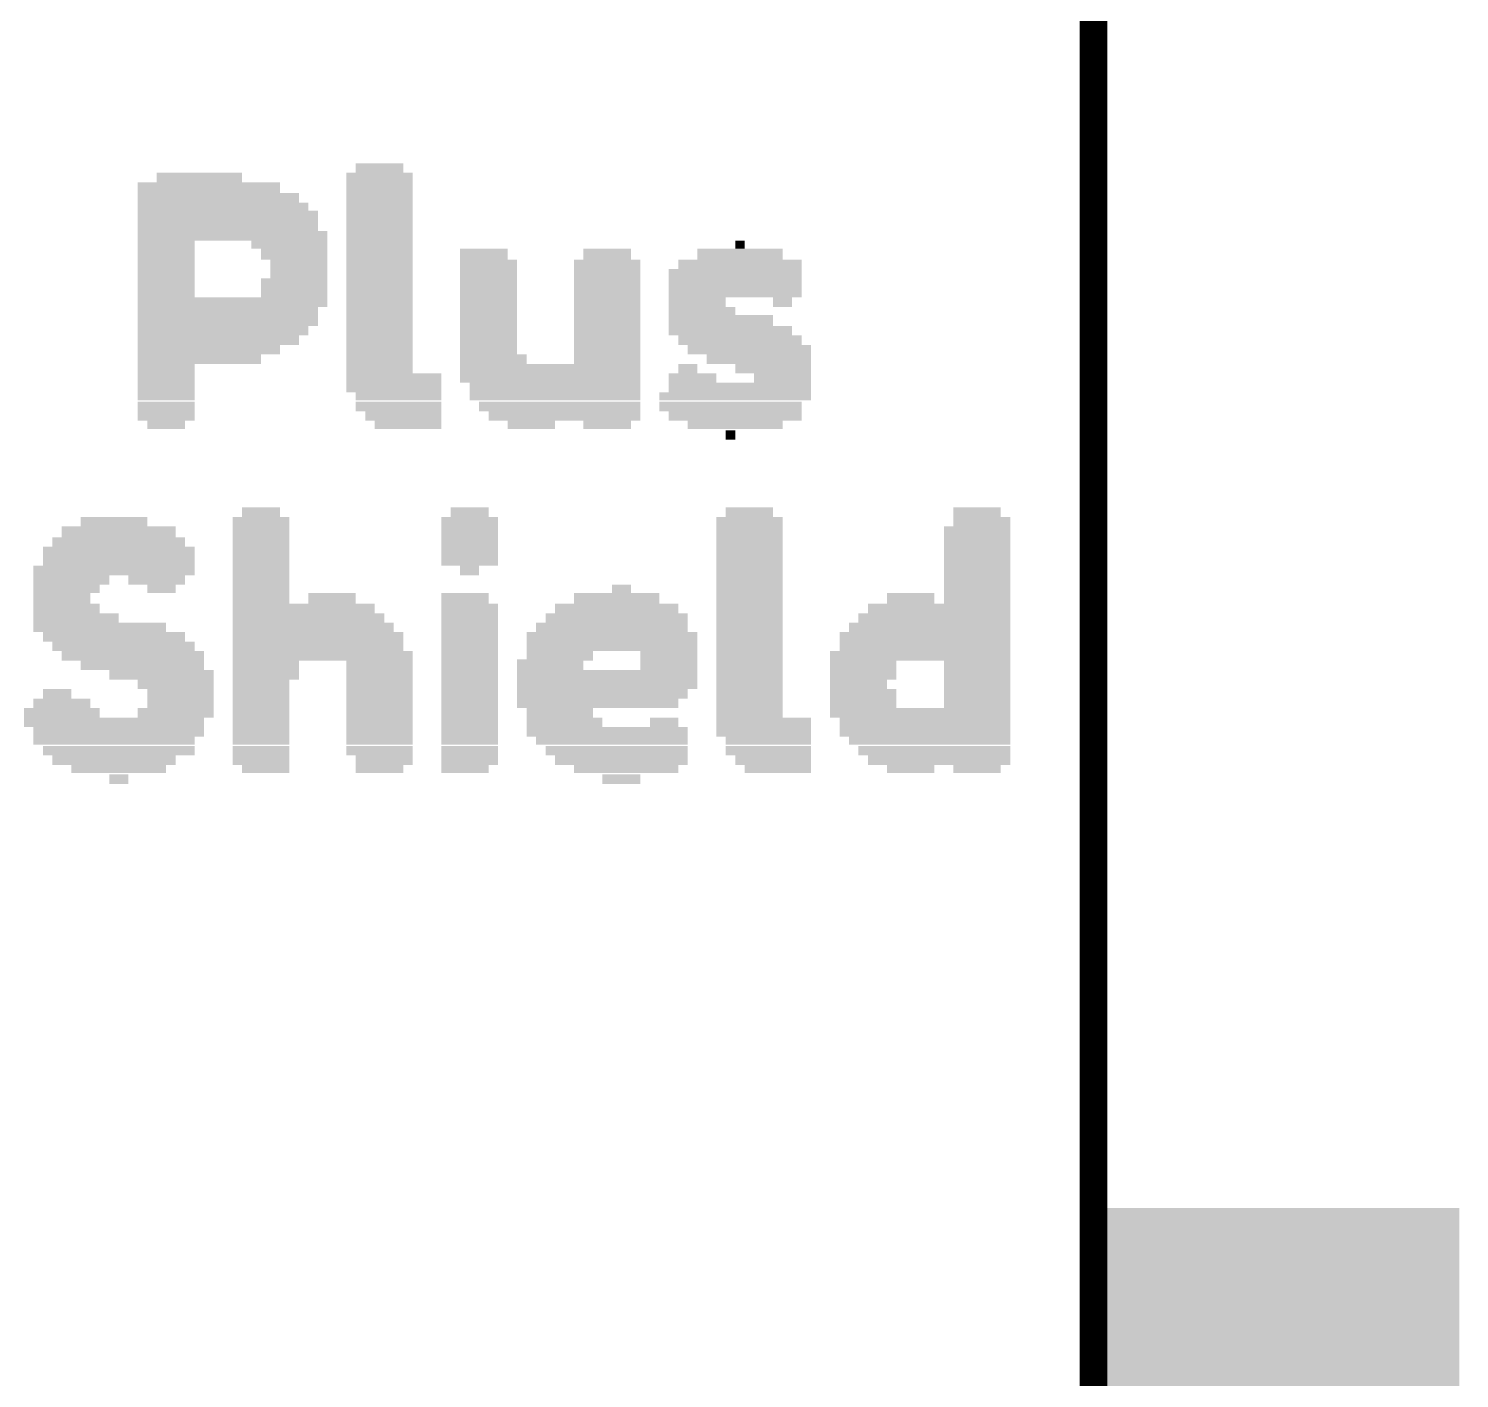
# Model space of a CAD drawing. Extents: x -23 to 84, y -8 to 75.
# Drawn here: x 53.1 to 63.66, y 46.66 to 56.62 of the extents above; entities that cross this region are included whole.
import ezdxf

# ---------------------------------------------------------------- set-up
doc = ezdxf.new("R2010")
doc.units = 0
for name, color, linetype in [('1', 12, 'CONTINUOUS'), ('16', 132, 'CONTINUOUS'), ('20', 53, 'CONTINUOUS'), ('21', 253, 'CONTINUOUS'), ('51', 253, 'CONTINUOUS')]:
    doc.layers.add(name, color=color, linetype=linetype)

# ---------------------------------------------------------------- blocks, each defined once
blk = doc.blocks.new('RECT')
blk.add_solid([(-0.5, -0.5), (0.5, -0.5), (-0.5, 0.5), (0.5, 0.5)])

msp = doc.modelspace()

# ---------------------------------------------------------------- linework, layer by layer
at = {"layer": '1', "const_width": 0.2032}
msp.add_lwpolyline([(60.96, 0), (60.96, 68.58)], dxfattribs=at)
at = {"layer": '16', "const_width": 0.2032}
msp.add_lwpolyline([(60.96, 0), (60.96, 68.58)], dxfattribs=at)
at = {"layer": '20', "const_width": 0.2032}
msp.add_lwpolyline([(60.96, 0), (60.96, 68.58)], dxfattribs=at)

# ---------------------------------------------------------------- block references
at = {"layer": '21'}
for p, xscale, yscale in [((54.36, 55.525), 0.63, 0.07), ((55.69, 55.525), 0.49, 0.07), ((55.69, 55.595), 0.35, 0.07), ((54.43, 55.45), 1.05, 0.08), ((55.69, 55.45), 0.49, 0.08), ((54.5, 55.375), 1.19, 0.07), ((54.535, 55.31), 1.26, 0.06), ((55.69, 55.375), 0.49, 0.07), ((55.69, 55.31), 0.49, 0.06), ((54.57, 55.24), 1.33, 0.08), ((55.69, 55.24), 0.49, 0.08), ((54.57, 55.165), 1.33, 0.07), ((54.605, 55.095), 1.4, 0.07), ((55.69, 55.165), 0.49, 0.07), ((55.69, 55.095), 0.49, 0.07), ((54.115, 55.03), 0.42, 0.06), ((55.025, 55.03), 0.56, 0.06), ((55.69, 55.03), 0.49, 0.06), ((58.35, 55.03), 0.07, 0.06), ((54.115, 54.96), 0.42, 0.08), ((54.115, 54.885), 0.42, 0.07), ((55.06, 54.96), 0.49, 0.08), ((55.095, 54.885), 0.42, 0.07), ((55.69, 54.96), 0.49, 0.08), ((55.69, 54.885), 0.49, 0.07), ((56.46, 54.96), 0.35, 0.08), ((56.495, 54.885), 0.42, 0.07), ((57.37, 54.885), 0.49, 0.07), ((57.37, 54.96), 0.35, 0.08), ((58.35, 54.885), 0.91, 0.07), ((58.35, 54.96), 0.63, 0.08), ((54.115, 54.815), 0.42, 0.07), ((55.095, 54.815), 0.42, 0.07), ((55.69, 54.815), 0.49, 0.07), ((56.495, 54.815), 0.42, 0.07), ((57.37, 54.815), 0.49, 0.07), ((58.315, 54.815), 0.98, 0.07), ((54.115, 54.745), 0.42, 0.07), ((54.115, 54.675), 0.42, 0.07), ((55.06, 54.745), 0.49, 0.07), ((55.06, 54.675), 0.49, 0.07), ((55.69, 54.745), 0.49, 0.07), ((55.69, 54.675), 0.49, 0.07), ((56.495, 54.745), 0.42, 0.07), ((56.495, 54.675), 0.42, 0.07), ((57.37, 54.745), 0.49, 0.07), ((57.37, 54.675), 0.49, 0.07), ((58.315, 54.745), 0.98, 0.07), ((58.315, 54.675), 0.98, 0.07), ((54.605, 54.605), 1.4, 0.07), ((55.69, 54.605), 0.49, 0.07), ((56.495, 54.605), 0.42, 0.07), ((57.37, 54.605), 0.49, 0.07), ((58.035, 54.605), 0.42, 0.07), ((58.665, 54.605), 0.14, 0.07), ((54.57, 54.535), 1.33, 0.07), ((54.57, 54.47), 1.33, 0.08), ((55.69, 54.535), 0.49, 0.07), ((55.69, 54.47), 0.49, 0.08), ((56.495, 54.535), 0.42, 0.07), ((56.495, 54.47), 0.42, 0.08), ((57.37, 54.535), 0.49, 0.07), ((57.37, 54.47), 0.49, 0.08), ((58.07, 54.535), 0.49, 0.07), ((58.21, 54.47), 0.77, 0.08), ((54.535, 54.395), 1.26, 0.07), ((55.69, 54.395), 0.49, 0.07), ((56.495, 54.395), 0.42, 0.07), ((57.37, 54.395), 0.49, 0.07), ((58.28, 54.395), 0.91, 0.07), ((54.5, 54.325), 1.19, 0.07), ((54.43, 54.255), 1.05, 0.07), ((55.69, 54.325), 0.49, 0.07), ((55.69, 54.255), 0.49, 0.07), ((56.495, 54.325), 0.42, 0.07), ((56.495, 54.255), 0.42, 0.07), ((57.37, 54.325), 0.49, 0.07), ((57.37, 54.255), 0.49, 0.07), ((58.35, 54.325), 0.91, 0.07), ((58.42, 54.255), 0.91, 0.07), ((54.36, 54.185), 0.91, 0.07), ((55.69, 54.185), 0.49, 0.07), ((56.53, 54.185), 0.49, 0.07), ((57.37, 54.185), 0.49, 0.07), ((58.49, 54.185), 0.77, 0.07), ((54.115, 54.115), 0.42, 0.07), ((54.115, 54.045), 0.42, 0.07), ((55.69, 54.115), 0.49, 0.07), ((55.795, 54.045), 0.7, 0.07), ((56.95, 54.115), 1.33, 0.07), ((56.95, 54.045), 1.33, 0.07), ((58, 54.045), 0.35, 0.07), ((57.965, 54.115), 0.14, 0.07), ((58.595, 54.115), 0.56, 0.07), ((58.665, 54.045), 0.42, 0.07), ((54.115, 53.975), 0.42, 0.07), ((55.795, 53.975), 0.7, 0.07), ((56.985, 53.975), 1.26, 0.07), ((58.35, 53.975), 1.05, 0.07), ((54.115, 53.91), 0.42, 0.06), ((54.115, 53.835), 0.42, 0.07), ((55.83, 53.91), 0.63, 0.06), ((55.83, 53.835), 0.63, 0.07), ((56.985, 53.91), 1.26, 0.06), ((57.02, 53.835), 1.19, 0.07), ((58.315, 53.91), 1.12, 0.06), ((58.28, 53.835), 1.05, 0.07), ((54.115, 53.765), 0.42, 0.07), ((55.865, 53.765), 0.56, 0.07), ((57.055, 53.765), 1.12, 0.07), ((58.315, 53.765), 0.98, 0.07), ((54.115, 53.7), 0.28, 0.06), ((55.9, 53.7), 0.49, 0.06), ((56.81, 53.7), 0.35, 0.06), ((57.37, 53.7), 0.35, 0.06), ((58.315, 53.7), 0.7, 0.06), ((58.28, 53.625), 0.07, 0.07), ((53.73, 52.985), 0.49, 0.07), ((54.815, 52.985), 0.42, 0.07), ((54.815, 53.055), 0.28, 0.07), ((56.355, 52.985), 0.42, 0.07), ((56.355, 53.055), 0.28, 0.07), ((58.42, 52.985), 0.49, 0.07), ((58.42, 53.055), 0.35, 0.07), ((60.1, 53.055), 0.35, 0.07), ((60.135, 52.985), 0.42, 0.07), ((53.765, 52.91), 0.84, 0.08), ((54.815, 52.91), 0.42, 0.08), ((56.355, 52.91), 0.42, 0.08), ((58.42, 52.91), 0.49, 0.08), ((60.1, 52.91), 0.49, 0.08), ((53.765, 52.835), 0.98, 0.07), ((54.815, 52.835), 0.42, 0.07), ((56.355, 52.835), 0.42, 0.07), ((58.42, 52.835), 0.49, 0.07), ((60.1, 52.835), 0.49, 0.07), ((53.765, 52.77), 1.12, 0.06), ((53.765, 52.7), 1.12, 0.08), ((54.815, 52.77), 0.42, 0.06), ((54.815, 52.7), 0.42, 0.08), ((56.355, 52.77), 0.42, 0.06), ((56.355, 52.7), 0.42, 0.08), ((58.42, 52.77), 0.49, 0.06), ((58.42, 52.7), 0.49, 0.08), ((60.1, 52.77), 0.49, 0.06), ((60.1, 52.7), 0.49, 0.08), ((53.73, 52.625), 1.19, 0.07), ((53.415, 52.555), 0.56, 0.07), ((54.045, 52.555), 0.42, 0.07), ((54.815, 52.625), 0.42, 0.07), ((54.815, 52.555), 0.42, 0.07), ((56.355, 52.625), 0.14, 0.07), ((58.42, 52.625), 0.49, 0.07), ((58.42, 52.555), 0.49, 0.07), ((60.1, 52.625), 0.49, 0.07), ((60.1, 52.555), 0.49, 0.07), ((53.38, 52.49), 0.49, 0.06), ((54.08, 52.49), 0.21, 0.06), ((54.815, 52.49), 0.42, 0.06), ((57.475, 52.49), 0.14, 0.06), ((58.42, 52.49), 0.49, 0.06), ((60.1, 52.49), 0.49, 0.06), ((53.345, 52.42), 0.42, 0.08), ((53.38, 52.345), 0.49, 0.07), ((54.815, 52.42), 0.42, 0.08), ((55.13, 52.345), 1.05, 0.07), ((55.34, 52.42), 0.35, 0.08), ((56.32, 52.42), 0.35, 0.08), ((56.355, 52.345), 0.42, 0.07), ((57.44, 52.345), 0.91, 0.07), ((57.44, 52.42), 0.63, 0.08), ((58.42, 52.42), 0.49, 0.08), ((58.42, 52.345), 0.49, 0.07), ((59.82, 52.345), 1.05, 0.07), ((59.61, 52.42), 0.35, 0.08), ((60.1, 52.42), 0.49, 0.08), ((53.45, 52.275), 0.63, 0.07), ((55.165, 52.275), 1.12, 0.07), ((56.355, 52.275), 0.42, 0.07), ((57.44, 52.275), 1.05, 0.07), ((58.42, 52.275), 0.49, 0.07), ((59.785, 52.275), 1.12, 0.07), ((53.625, 52.205), 0.98, 0.07), ((53.73, 52.135), 1.05, 0.07), ((55.2, 52.205), 1.19, 0.07), ((55.235, 52.135), 1.26, 0.07), ((56.355, 52.205), 0.42, 0.07), ((56.355, 52.135), 0.42, 0.07), ((57.405, 52.135), 1.26, 0.07), ((57.405, 52.205), 1.12, 0.07), ((58.42, 52.205), 0.49, 0.07), ((58.42, 52.135), 0.49, 0.07), ((59.715, 52.135), 1.26, 0.07), ((59.75, 52.205), 1.19, 0.07), ((53.8, 52.065), 1.05, 0.07), ((55.235, 52.065), 1.26, 0.07), ((56.355, 52.065), 0.42, 0.07), ((57.405, 52.065), 1.26, 0.07), ((58.42, 52.065), 0.49, 0.07), ((59.715, 52.065), 1.26, 0.07), ((53.87, 51.995), 1.05, 0.07), ((53.94, 51.93), 0.91, 0.08), ((55.27, 51.995), 1.33, 0.07), ((54.85, 51.93), 0.49, 0.08), ((55.69, 51.93), 0.49, 0.08), ((56.355, 51.995), 0.42, 0.07), ((56.355, 51.93), 0.42, 0.08), ((56.95, 51.93), 0.49, 0.08), ((57.02, 51.995), 0.49, 0.07), ((57.825, 51.995), 0.42, 0.07), ((57.825, 51.93), 0.42, 0.08), ((58.42, 51.995), 0.49, 0.07), ((58.42, 51.93), 0.49, 0.08), ((59.68, 51.995), 1.33, 0.07), ((59.26, 51.93), 0.49, 0.08), ((60.1, 51.93), 0.49, 0.08), ((54.08, 51.855), 0.77, 0.07), ((54.85, 51.855), 0.49, 0.07), ((55.69, 51.855), 0.49, 0.07), ((56.355, 51.855), 0.42, 0.07), ((57.37, 51.855), 1.33, 0.07), ((58.42, 51.855), 0.49, 0.07), ((59.26, 51.855), 0.49, 0.07), ((60.1, 51.855), 0.49, 0.07), ((53.31, 51.715), 0.21, 0.07), ((54.185, 51.785), 0.56, 0.07), ((54.22, 51.715), 0.49, 0.07), ((54.815, 51.785), 0.42, 0.07), ((54.815, 51.715), 0.42, 0.07), ((55.69, 51.785), 0.49, 0.07), ((55.69, 51.715), 0.49, 0.07), ((56.355, 51.785), 0.42, 0.07), ((56.355, 51.715), 0.42, 0.07), ((57.37, 51.785), 1.33, 0.07), ((57.335, 51.715), 1.26, 0.07), ((58.42, 51.785), 0.49, 0.07), ((58.42, 51.715), 0.49, 0.07), ((59.225, 51.785), 0.42, 0.07), ((59.26, 51.715), 0.49, 0.07), ((60.1, 51.785), 0.49, 0.07), ((60.1, 51.715), 0.49, 0.07), ((53.345, 51.645), 0.42, 0.07), ((54.22, 51.645), 0.49, 0.07), ((54.815, 51.645), 0.42, 0.07), ((55.69, 51.645), 0.49, 0.07), ((56.355, 51.645), 0.42, 0.07), ((57.3, 51.645), 1.19, 0.07), ((58.42, 51.645), 0.49, 0.07), ((59.26, 51.645), 0.49, 0.07), ((60.1, 51.645), 0.49, 0.07), ((53.345, 51.575), 0.56, 0.07), ((53.73, 51.505), 1.33, 0.07), ((54.185, 51.575), 0.56, 0.07), ((54.815, 51.575), 0.42, 0.07), ((54.815, 51.505), 0.42, 0.07), ((55.69, 51.575), 0.49, 0.07), ((55.69, 51.505), 0.49, 0.07), ((56.355, 51.575), 0.42, 0.07), ((56.355, 51.505), 0.42, 0.07), ((57.02, 51.575), 0.49, 0.07), ((57.055, 51.505), 0.56, 0.07), ((57.79, 51.505), 0.21, 0.07), ((58.42, 51.575), 0.49, 0.07), ((58.525, 51.505), 0.7, 0.07), ((59.68, 51.575), 1.33, 0.07), ((59.715, 51.505), 1.26, 0.07), ((53.765, 51.435), 1.26, 0.07), ((54.815, 51.435), 0.42, 0.07), ((55.69, 51.435), 0.49, 0.07), ((56.355, 51.435), 0.42, 0.07), ((57.37, 51.435), 1.19, 0.07), ((58.525, 51.435), 0.7, 0.07), ((59.715, 51.435), 1.26, 0.07), ((53.73, 51.37), 1.19, 0.06), ((53.765, 51.295), 1.12, 0.07), ((54.815, 51.37), 0.42, 0.06), ((54.815, 51.295), 0.42, 0.07), ((55.69, 51.37), 0.49, 0.06), ((55.69, 51.295), 0.49, 0.07), ((56.355, 51.37), 0.42, 0.06), ((56.355, 51.295), 0.42, 0.07), ((57.405, 51.37), 1.12, 0.06), ((57.44, 51.295), 1.05, 0.07), ((58.56, 51.37), 0.63, 0.06), ((58.56, 51.295), 0.63, 0.07), ((59.75, 51.37), 1.19, 0.06), ((59.785, 51.295), 1.12, 0.07), ((53.73, 51.225), 0.91, 0.07), ((54.815, 51.225), 0.42, 0.07), ((55.725, 51.225), 0.42, 0.07), ((56.355, 51.225), 0.42, 0.07), ((57.475, 51.225), 0.98, 0.07), ((58.595, 51.225), 0.56, 0.07), ((59.82, 51.225), 1.05, 0.07), ((53.765, 51.16), 0.7, 0.06), ((53.765, 51.085), 0.14, 0.07), ((54.85, 51.16), 0.35, 0.06), ((55.69, 51.16), 0.35, 0.06), ((56.32, 51.16), 0.35, 0.06), ((57.51, 51.16), 0.77, 0.06), ((57.475, 51.085), 0.28, 0.07), ((58.63, 51.16), 0.49, 0.06), ((59.61, 51.16), 0.35, 0.06), ((60.1, 51.16), 0.35, 0.06)]:
    msp.add_blockref('RECT', p, dxfattribs=dict(at, xscale=xscale, yscale=yscale))
at = {"layer": '51', "xscale": 25.3, "yscale": 2.7, "rotation": 270}
msp.add_blockref('RECT', (62.31, 35.27), dxfattribs=at)

doc.saveas('drawing.dxf')
